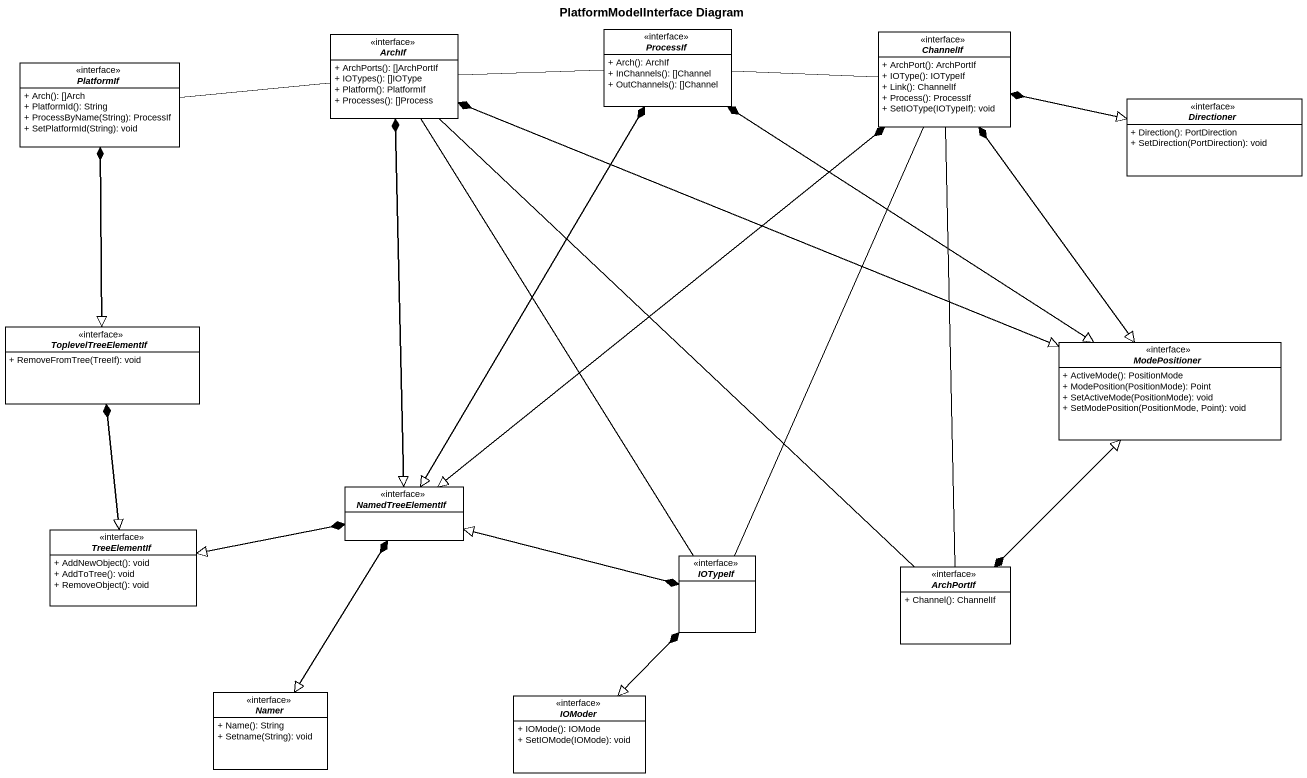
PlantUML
@startuml
title PlatformModelInterface Diagram
hide circle
hide empty members
skinparam classAttributeIconSize 0
interface ArchIf {
  + ArchPorts(): []ArchPortIf
  + IOTypes(): []IOType
  + Platform(): PlatformIf
  + Processes(): []Process
}
interface ProcessIf {
  + Arch(): ArchIf
  + InChannels(): []Channel
  + OutChannels(): []Channel
}
interface ChannelIf {
  + ArchPort(): ArchPortIf
  + IOType(): IOTypeIf
  + Link(): ChannelIf
  + Process(): ProcessIf
  + SetIOType(IOTypeIf): void
}
interface PlatformIf {
  + Arch(): []Arch
  + PlatformId(): String
  + ProcessByName(String): ProcessIf
  + SetPlatformId(String): void
}
interface Directioner <<interface>> {
  + Direction(): PortDirection
  + SetDirection(PortDirection): void
}
interface ToplevelTreeElementIf {
  + RemoveFromTree(TreeIf): void
}
interface ModePositioner <<interface>> {
  + ActiveMode(): PositionMode
  + ModePosition(PositionMode): Point
  + SetActiveMode(PositionMode): void
  + SetModePosition(PositionMode, Point): void
}
interface NamedTreeElementIf
interface TreeElementIf {
  + AddNewObject(): void
  + AddToTree(): void
  + RemoveObject(): void
}
interface IOTypeIf <<interface>>
interface ArchPortIf <<interface>> {
  + Channel(): ChannelIf
}
interface Namer <<interface>> {
  + Name(): String
  + Setname(String): void
}
interface IOModer <<interface>> {
  + IOMode(): IOMode
  + SetIOMode(IOMode): void
}
ArchIf -right- ProcessIf
ArchIf -right-|> ModePositioner
ArchIf --|> NamedTreeElementIf
ArchIf -- IOTypeIf
ArchIf -- ArchPortIf
ProcessIf -right- ChannelIf
ProcessIf --|> ModePositioner
ProcessIf --|> NamedTreeElementIf
ChannelIf -right-|> Directioner
ChannelIf --|> ModePositioner
ChannelIf --|> NamedTreeElementIf
ChannelIf -- IOTypeIf
ChannelIf -- ArchPortIf
PlatformIf -right- ArchIf
PlatformIf --|> ToplevelTreeElementIf
Directioner -left-* ChannelIf
ToplevelTreeElementIf -up-* PlatformIf
ToplevelTreeElementIf --|> TreeElementIf
ModePositioner -left-* ArchIf
ModePositioner -up-* ProcessIf
ModePositioner -up-* ChannelIf
ModePositioner --* ArchPortIf
NamedTreeElementIf -up-* ArchIf
NamedTreeElementIf -up-* ProcessIf
NamedTreeElementIf -up-* ChannelIf
NamedTreeElementIf -left-|> TreeElementIf
NamedTreeElementIf -right-* IOTypeIf
NamedTreeElementIf --|> Namer
TreeElementIf -up-* ToplevelTreeElementIf
TreeElementIf -right-* NamedTreeElementIf
IOTypeIf -left-|> NamedTreeElementIf
IOTypeIf --|> IOModer
ArchPortIf -up-|> ModePositioner
Namer -up-* NamedTreeElementIf
IOModer -up-* IOTypeIf
@enduml
